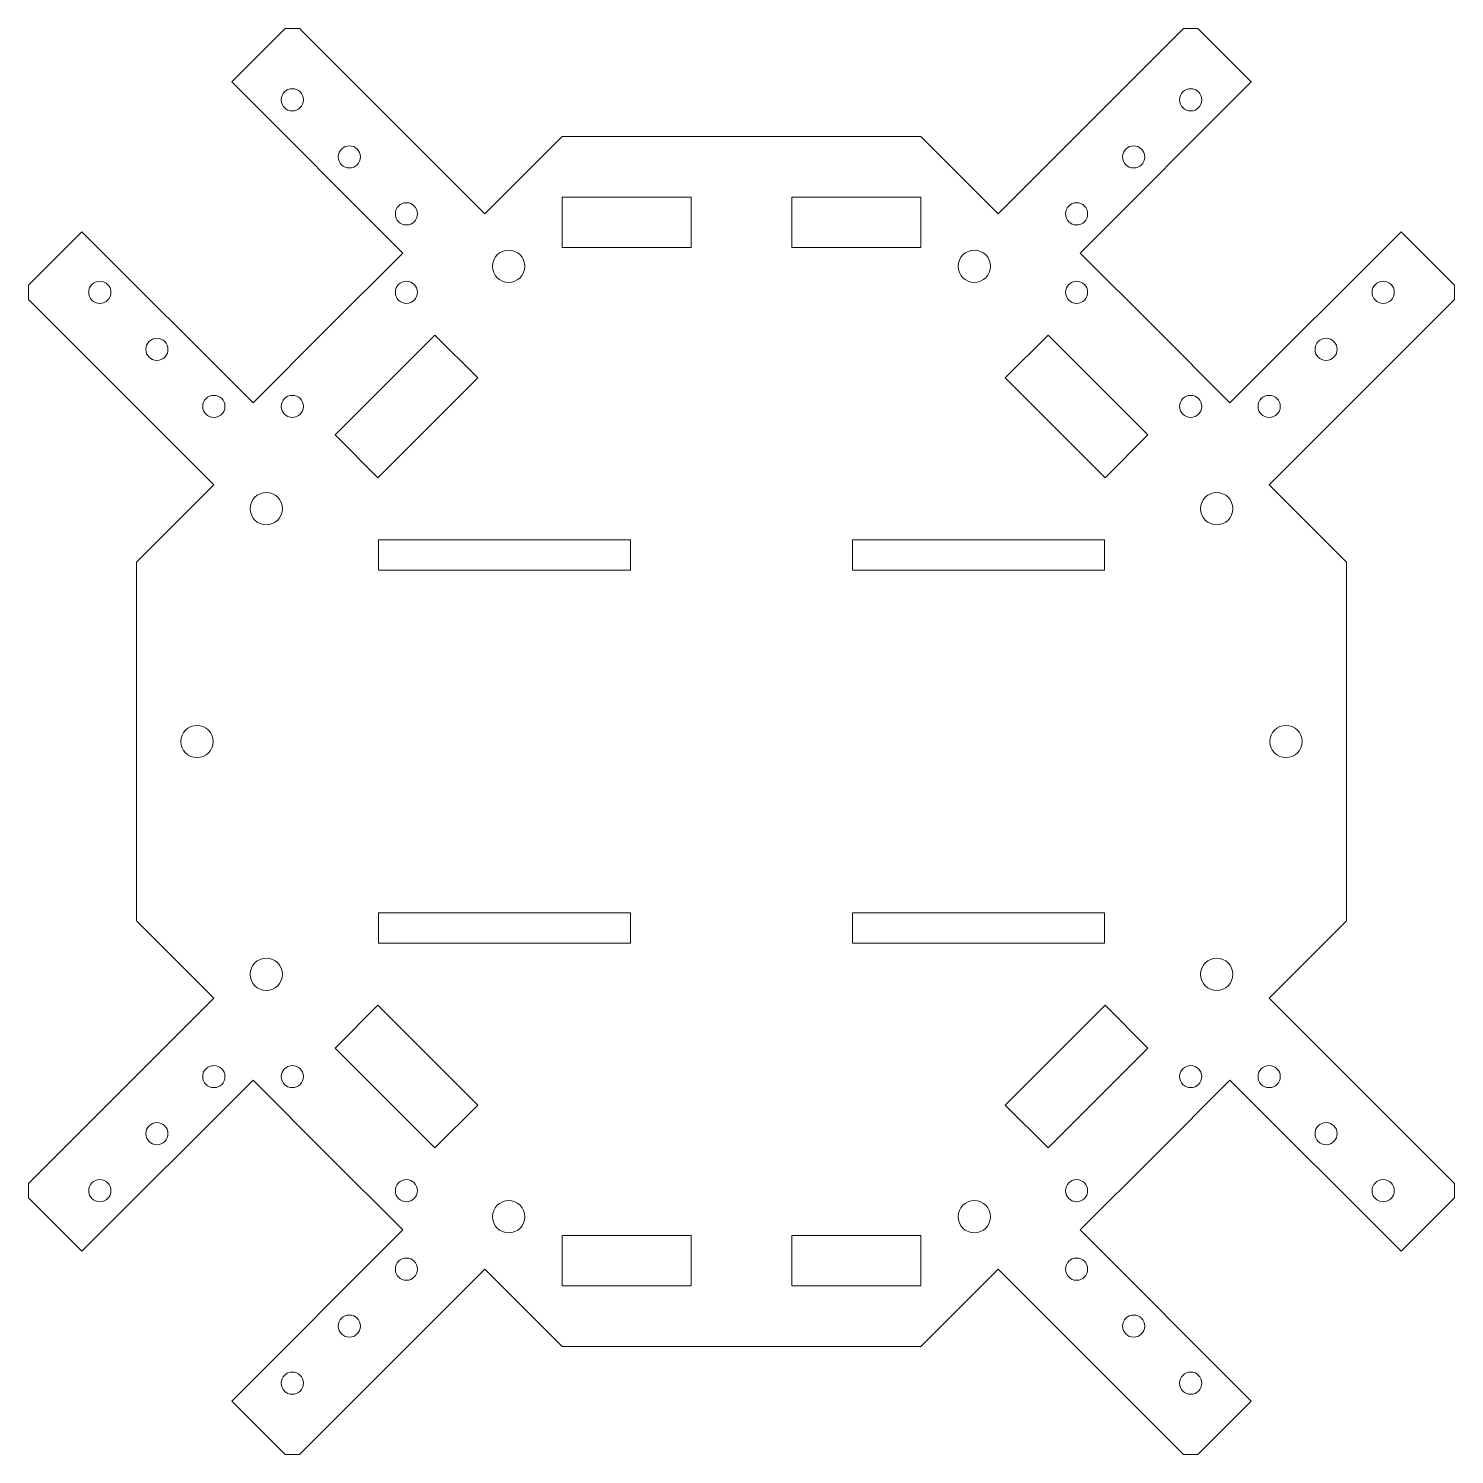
# Model space of a CAD drawing. Header units: millimetres. Extents: x 0 to 142, y 0 to 142.
import ezdxf

# ---------------------------------------------------------------- set-up
doc = ezdxf.new("R2010")
doc.units = ezdxf.units.MM
doc.layers.get('0').update_dxf_attribs({"color": 1, "linetype": 'CONTINUOUS', "lineweight": 0})

msp = doc.modelspace()

# ---------------------------------------------------------------- linework, layer by layer
for p, q in [((20.44, 136.41), (25.75, 141.71)), ((27.16, 141.71), (25.75, 141.71)), ((27.16, 141.71), (38.47, 130.4)), ((114.84, 141.71), (103.53, 130.4)), ((114.84, 141.71), (116.25, 141.71)), ((121.56, 136.41), (116.25, 141.71)), ((20.44, 136.41), (37.41, 119.44)), ((121.56, 136.41), (104.59, 119.44)), ((38.47, 130.4), (45.54, 123.33)), ((45.54, 123.33), (53.22, 131)), ((53.22, 131), (88.78, 131)), ((96.46, 123.33), (88.78, 131)), ((103.53, 130.4), (96.46, 123.33)), ((53.22, 120), (53.22, 125)), ((53.22, 125), (66, 125)), ((66, 120), (66, 125)), ((76, 120), (76, 125)), ((76, 125), (88.78, 125)), ((88.78, 120), (88.78, 125)), ((5.59, 121.56), (0.29, 116.25)), ((5.59, 121.56), (22.56, 104.59)), ((136.41, 121.56), (119.44, 104.59)), ((136.41, 121.56), (141.71, 116.25)), ((37.41, 119.44), (29.99, 112.01)), ((53.22, 120), (66, 120)), ((76, 120), (88.78, 120)), ((104.59, 119.44), (112.01, 112.01)), ((0.29, 114.84), (0.29, 116.25)), ((141.71, 114.84), (141.71, 116.25)), ((0.29, 114.84), (11.6, 103.53)), ((141.71, 114.84), (130.4, 103.53)), ((22.56, 104.59), (29.99, 112.01)), ((119.44, 104.59), (112.01, 112.01)), ((40.59, 111.31), (30.69, 101.41)), ((44.84, 107.06), (40.59, 111.31)), ((97.16, 107.06), (101.41, 111.31)), ((101.41, 111.31), (111.31, 101.41)), ((44.84, 107.06), (34.94, 97.16)), ((97.16, 107.06), (107.06, 97.16)), ((11.6, 103.53), (18.67, 96.46)), ((130.4, 103.53), (123.33, 96.46)), ((30.69, 101.41), (34.94, 97.16)), ((111.31, 101.41), (107.06, 97.16)), ((18.67, 96.46), (11, 88.78)), ((123.33, 96.46), (131, 88.78)), ((35, 91), (60, 91)), ((35, 88), (35, 91)), ((60, 91), (60, 88)), ((107, 91), (82, 91)), ((82, 91), (82, 88)), ((107, 88), (107, 91)), ((11, 53.22), (11, 88.78)), ((60, 88), (35, 88)), ((82, 88), (107, 88)), ((131, 53.22), (131, 88.78)), ((60, 54), (35, 54)), ((35, 54), (35, 51)), ((60, 51), (60, 54)), ((82, 51), (82, 54)), ((82, 54), (107, 54)), ((107, 54), (107, 51)), ((18.67, 45.54), (11, 53.22)), ((123.33, 45.54), (131, 53.22)), ((35, 51), (60, 51)), ((107, 51), (82, 51)), ((11.6, 38.47), (18.67, 45.54)), ((130.4, 38.47), (123.33, 45.54)), ((30.69, 40.59), (34.94, 44.84)), ((44.84, 34.94), (34.94, 44.84)), ((97.16, 34.94), (107.06, 44.84)), ((111.31, 40.59), (107.06, 44.84)), ((40.59, 30.69), (30.69, 40.59)), ((101.41, 30.69), (111.31, 40.59)), ((0.29, 27.16), (11.6, 38.47)), ((141.71, 27.16), (130.4, 38.47)), ((5.59, 20.44), (22.56, 37.41)), ((22.56, 37.41), (29.99, 29.99)), ((119.44, 37.41), (112.01, 29.99)), ((136.41, 20.44), (119.44, 37.41)), ((44.84, 34.94), (40.59, 30.69)), ((97.16, 34.94), (101.41, 30.69)), ((37.41, 22.56), (29.99, 29.99)), ((104.59, 22.56), (112.01, 29.99)), ((0.29, 27.16), (0.29, 25.75)), ((141.71, 27.16), (141.71, 25.75)), ((5.59, 20.44), (0.29, 25.75)), ((136.41, 20.44), (141.71, 25.75)), ((20.44, 5.59), (37.41, 22.56)), ((53.22, 22), (53.22, 17)), ((53.22, 22), (66, 22)), ((66, 22), (66, 17)), ((76, 22), (76, 17)), ((76, 22), (88.78, 22)), ((88.78, 22), (88.78, 17)), ((121.56, 5.59), (104.59, 22.56)), ((38.47, 11.6), (45.54, 18.67)), ((45.54, 18.67), (53.22, 11)), ((96.46, 18.67), (88.78, 11)), ((103.53, 11.6), (96.46, 18.67)), ((53.22, 17), (66, 17)), ((76, 17), (88.78, 17)), ((27.16, 0.29), (38.47, 11.6)), ((114.84, 0.29), (103.53, 11.6)), ((53.22, 11), (88.78, 11)), ((20.44, 5.59), (25.75, 0.29)), ((121.56, 5.59), (116.25, 0.29)), ((27.16, 0.29), (25.75, 0.29)), ((114.84, 0.29), (116.25, 0.29))]:
    msp.add_line(p, q)
for centre, radius in [((26.45, 134.64), 1.1), ((115.55, 134.64), 1.1), ((32.11, 128.98), 1.1), ((109.89, 128.98), 1.1), ((37.77, 123.33), 1.1), ((104.23, 123.33), 1.1), ((47.91, 118.13), 1.6), ((94.09, 118.13), 1.6), ((7.36, 115.55), 1.1), ((37.77, 115.55), 1.1), ((104.23, 115.55), 1.1), ((134.64, 115.55), 1.1), ((13.02, 109.89), 1.1), ((128.98, 109.89), 1.1), ((18.67, 104.23), 1.1), ((26.45, 104.23), 1.1), ((115.55, 104.23), 1.1), ((123.33, 104.23), 1.1), ((23.87, 94.09), 1.6), ((118.13, 94.09), 1.6), ((17, 71), 1.6), ((125, 71), 1.6), ((23.87, 47.91), 1.6), ((118.13, 47.91), 1.6), ((18.67, 37.77), 1.1), ((26.45, 37.77), 1.1), ((115.55, 37.77), 1.1), ((123.33, 37.77), 1.1), ((13.02, 32.11), 1.1), ((128.98, 32.11), 1.1), ((7.36, 26.45), 1.1), ((37.77, 26.45), 1.1), ((104.23, 26.45), 1.1), ((134.64, 26.45), 1.1), ((47.91, 23.87), 1.6), ((94.09, 23.87), 1.6), ((37.77, 18.67), 1.1), ((104.23, 18.67), 1.1), ((32.11, 13.02), 1.1), ((109.89, 13.02), 1.1), ((26.45, 7.36), 1.1), ((115.55, 7.36), 1.1)]:
    msp.add_circle(centre, radius)

doc.saveas('drawing.dxf')
